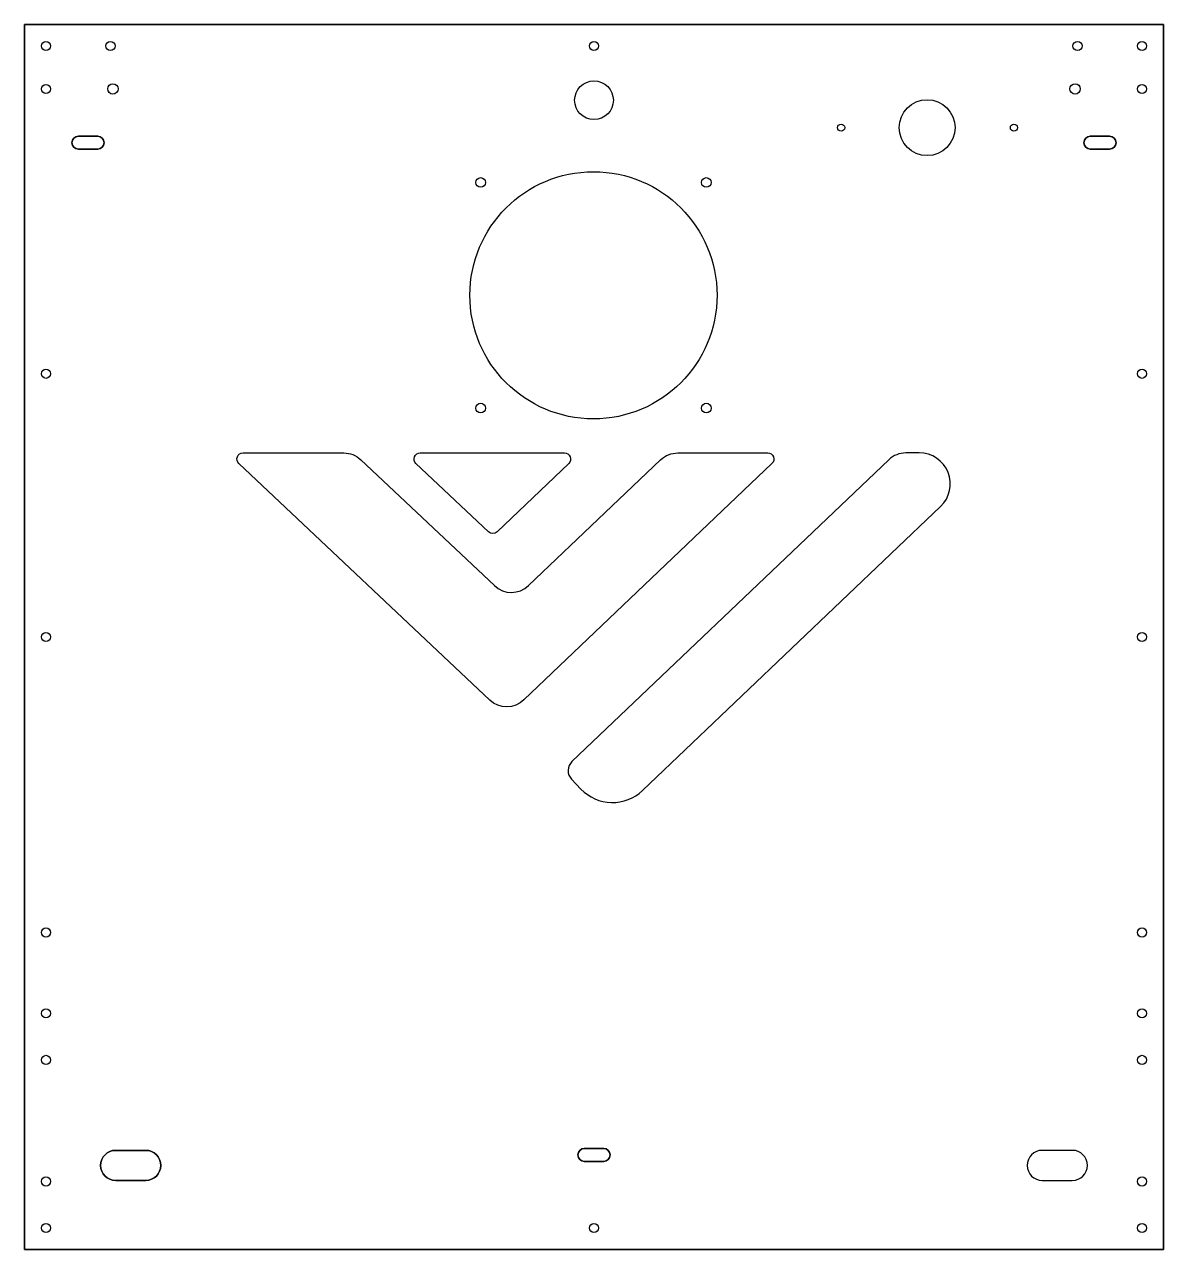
# Model space of a CAD drawing. Header units: millimetres. Extents: x -265 to 265, y -515 to 55.
import ezdxf

# ---------------------------------------------------------------- set-up
doc = ezdxf.new("R2010")
doc.units = ezdxf.units.MM
doc.layers.get('0').update_dxf_attribs({"linetype": 'CONTINUOUS'})

msp = doc.modelspace()

# ---------------------------------------------------------------- linework, layer by layer
for points in [[(-265, 55), (-265, -515), (265, -515), (265, 55)], [(-265, -515), (-265, 55), (265, 55), (265, -515)]]:
    msp.add_lwpolyline(points, close=True)
for points in [[(-230.93, -3), (-239.93, -3, -1), (-239.93, 3), (-230.93, 3, -1)], [(-239.93, -3), (-230.93, -3, 1), (-230.93, 3), (-239.93, 3, 1)], [(230.93, 3), (239.93, 3, -1), (239.93, -3), (230.93, -3, -1)], [(239.93, 3), (230.93, 3, 1), (230.93, -3), (239.93, -3, 1)], [(-30.43, -206.07), (31.01, -147.53, -0.192629), (38.99, -144.34), (80.83, -144.34, -0.676967), (82.82, -149.32), (-32.61, -259.3, -0.398535), (-48.52, -259.34), (-165.24, -149.33, -0.678944), (-163.26, -144.34), (-116.48, -144.34, -0.191225), (-108.54, -147.49), (-46.34, -206.11, 0.398535)], [(-49.11, -181.12), (-82.84, -149.33, -0.678944), (-80.85, -144.34), (-13.77, -144.34, -0.676967), (-11.77, -149.32), (-45.13, -181.11, -0.398535)], [(161.31, -169.27, 0.676967), (151.33, -144.34), (145.15, -144.34, 0.192629), (137.17, -147.53), (-10.25, -287.98, 0.414214), (-10.45, -296.15), (-6.06, -300.76, 0.414214), (22.56, -301.45)], [(-222.57, -468.87), (-208.57, -468.87, -1), (-208.57, -482.87), (-222.57, -482.87, -1)], [(-208.57, -468.87), (-222.57, -468.87, 1), (-222.57, -482.87), (-208.57, -482.87, 1)], [(-4.5, -468), (4.5, -468, -1), (4.5, -474), (-4.5, -474, -1)], [(4.5, -468), (-4.5, -468, 1), (-4.5, -474), (4.5, -474, 1)], [(222.57, -482.87, 1), (222.57, -468.87), (208.57, -468.87, 1), (208.57, -482.87)], [(222.57, -482.87, 1), (222.57, -468.87), (208.57, -468.87, 1), (208.57, -482.87)]]:
    msp.add_lwpolyline(points, format="xyb", close=True)
for centre, radius in [((-255, 45), 2.15), ((-255, 45), 2.15), ((-225, 45), 2.15), ((-225, 45), 2.15), ((0, 45), 2.15), ((0, 45), 2.15), ((225, 45), 2.15), ((225, 45), 2.15), ((255, 45), 2.15), ((255, 45), 2.15), ((0, 19.75), 9), ((0, 19.75), 9), ((-255, 25), 2.15), ((-255, 25), 2.15), ((-223.85, 25), 2.4), ((-223.85, 25), 2.4), ((223.85, 25), 2.4), ((223.85, 25), 2.4), ((255, 25), 2.15), ((255, 25), 2.15), ((155, 7), 13), ((155, 7), 13), ((115, 7), 1.65), ((115, 7), 1.65), ((195.4, 7), 1.65), ((195.4, 7), 1.65), ((-0.25, -71), 57.5), ((-0.25, -71), 57.5), ((-52.75, -18.5), 2.25), ((-52.75, -18.5), 2.25), ((52.25, -18.5), 2.25), ((52.25, -18.5), 2.25), ((-255, -107.5), 2.15), ((-255, -107.5), 2.15), ((255, -107.5), 2.15), ((255, -107.5), 2.15), ((-52.75, -123.5), 2.25), ((-52.75, -123.5), 2.25), ((52.25, -123.5), 2.25), ((52.25, -123.5), 2.25), ((-255, -230), 2.15), ((-255, -230), 2.15), ((255, -230), 2.15), ((255, -230), 2.15), ((-255, -367.5), 2.15), ((255, -367.5), 2.15), ((255, -367.5), 2.15), ((-255, -405.12), 2.15), ((-255, -405.12), 2.15), ((255, -405.12), 2.15), ((255, -405.12), 2.15), ((-255, -426.8), 2.15), ((255, -426.8), 2.15), ((255, -426.8), 2.15), ((-255, -483.32), 2.15), ((-255, -483.32), 2.15), ((255, -483.32), 2.15), ((255, -483.32), 2.15), ((-255, -505), 2.15), ((0, -505), 2.15), ((0, -505), 2.15), ((255, -505), 2.15), ((255, -505), 2.15)]:
    msp.add_circle(centre, radius)

doc.saveas('drawing.dxf')
